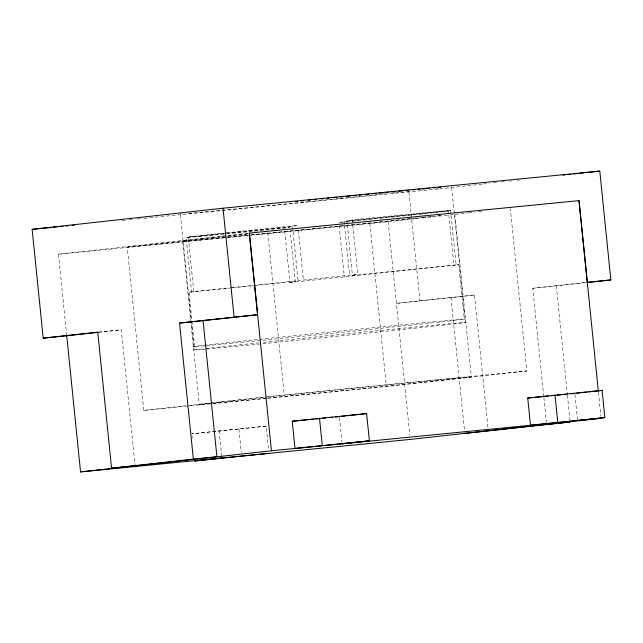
<?xml version="1.0" encoding="UTF-8"?>
<svg xmlns="http://www.w3.org/2000/svg" width="643" height="643" viewBox="0 0 643 643"><rect width="100%" height="100%" fill="white"/><g stroke="black" fill="none" stroke-linecap="round" stroke-linejoin="round"><path stroke-width="0.48" stroke-dasharray="3.21 2.41" d="M226.987 233.12L292.557 226.481L297.846 225.396L278.073 227.421A135.657 0.707 -5.8 0 0 225.227 232.951M448.436 210.976L344.126 221.546L338.829 222.631L358.609 220.605A135.657 0.707 -5.8 0 0 437.899 212.198L448.436 210.976L448.734 213.942M347.204 223.941L346.907 220.975L352.227 219.882L380.953 217.021A135.657 0.707 -5.8 0 1 447.158 210.711L450.59 210.47L456.12 264.892L458.716 264.707L464.246 319.121M284.753 231.11L289.977 282.558L295.306 281.465L290.178 231.006M230.532 287.743L357.757 274.296L352.227 219.882M289.977 282.558L458.716 264.707M347.308 224.929L352.428 275.389L357.757 274.296M194.548 346.577L189.018 292.155L229.535 287.839M193.776 291.464L188.246 237.042L198.783 235.82A135.657 0.707 -5.8 0 1 224.319 233.047M144.08 218.315L438.743 188.921M439.74 188.809L482.491 184.075M483.48 183.97L489.444 183.311M493.422 182.869L497.401 182.427M501.379 181.985L504.361 181.656M509.328 181.109L511.314 180.884M517.285 180.225L519.271 180.008M66.751 335.855L58.465 254.226L249.331 233.096M266.596 398.314L143.815 410.403L127.234 247.145L223.844 236.447M227.831 236.005L248.745 233.69M251.011 234.952L369.797 223.25L418.601 217.848M419.598 217.736L426.574 216.964M427.571 216.852L433.543 216.193M438.526 215.646L440.519 215.421M58.449 254.226L388.139 221.755L467.67 212.946M468.651 212.841L474.63 212.174M478.593 211.74L481.583 211.402M98.483 332.343L121.286 329.819L135.006 464.881M474.51 295.024L396.426 303.383L474.51 295.024L488.23 430.079M543.761 396.53L532.766 288.289L586.312 282.357M532.766 288.289L586.062 282.671M143.815 410.403L266.331 396.844M267.327 396.731L526.818 370.963L510.341 208.702M267.592 398.21L386.387 386.507L526.818 370.963M266.218 426.14L191.847 433.8L266.218 426.14L268.686 450.43M340.316 198.446L346.971 197.763M347.919 197.666L373.149 195.062M188.246 237.042L225.998 233.224M346.907 220.975L450.59 210.47M231.496 287.935L191.614 291.97L186.084 237.548L225.966 233.513M226.963 233.409L289.776 227.051L284.455 228.144L255.729 231.006A135.657 0.707 -5.8 0 1 189.524 237.307L186.084 237.548M352.428 275.389L456.12 264.892M232.493 287.831L295.306 281.465M122.098 220.477L125.096 220.179M129.09 219.785L133.093 219.392M137.088 218.998L143.084 218.411M127.234 247.145L250.014 235.049M98.725 332.045L121.286 329.819M182.114 213.942L182.708 213.886M188.311 213.412L192.98 213.018A136.75 0.715 -5.8 0 0 307.78 201.765M204.932 349.221L195.938 349.993A136.75 0.715 -5.8 0 1 204.747 348.683M189.018 292.155L191.614 291.97M598.472 392.343L600.908 416.302M574.922 394.376L577.591 420.618M556.316 285.966L567.311 394.215M567.407 395.204L570.132 422.017M543.865 397.527L546.381 422.355M454.778 213.605L471.359 376.87A136.75 0.715 -5.8 0 1 268.067 398.138M451.667 187.491L465.387 322.553M448.838 214.931L453.966 265.398M450.968 297.347L464.68 432.401M408.924 192.225L419.975 301.061M388.139 221.755L409.832 435.44M369.797 223.25L386.387 386.507M344.126 221.546L344.431 224.511M344.527 225.5L349.655 275.96M339.134 225.597L344.359 277.045M339.44 417.58L341.915 441.87M298.352 230.339L303.375 279.809M292.557 226.481L298.079 280.895M267.777 232.597L284.254 394.858M238.947 429.154L241.318 452.479M219.118 430.778L221.787 457.012M180.474 214.923L194.194 349.977M182.668 241.246L199.258 404.503M192.048 435.737L192.249 437.682M438.397 188.094A136.75 0.715 -5.8 0 1 436.501 188.303M424.372 189.637A136.75 0.715 -5.8 0 1 420.683 190.039M409.478 191.236A136.75 0.715 -5.8 0 1 396.562 192.611M395.598 192.707A136.75 0.715 -5.8 0 1 389.69 193.334M385.631 193.76A136.75 0.715 -5.8 0 1 382.537 194.082M378.357 194.516A136.75 0.715 -5.8 0 1 374.13 194.958M339.351 198.55A136.75 0.715 -5.8 0 1 308.761 201.669M180.378 213.926A136.75 0.715 -5.8 0 1 181.39 213.781M206.797 349.069A136.75 0.715 -5.8 0 0 354.14 334.497L387.954 331.008A136.75 0.715 -5.8 0 0 463.643 322.537L452.785 323.461A136.75 0.715 -5.8 0 0 305.449 338.025L271.635 341.521A136.75 0.715 -5.8 0 0 262.191 342.51M205.591 348.586A136.75 0.715 -5.8 0 1 261.162 342.615M440.085 215.421A136.75 0.715 -5.8 0 1 437.706 215.686M433.109 216.201A136.75 0.715 -5.8 0 1 430.4 216.49M425.562 217.021A136.75 0.715 -5.8 0 1 422.467 217.35M418.159 217.816A136.75 0.715 -5.8 0 1 411.295 218.548M410.395 218.644A136.75 0.715 -5.8 0 1 250.553 234.976M248.463 235.177A136.75 0.715 -5.8 0 1 225.91 237.38M225.018 237.468A136.75 0.715 -5.8 0 1 226.151 236.302M227.051 236.206A136.75 0.715 -5.8 0 1 248.745 233.915M266.089 398.339A136.75 0.715 -5.8 0 1 267.818 396.916A136.75 0.715 -5.8 0 1 471.359 376.862M260.431 340.469A135.657 0.707 -5.8 0 1 263.051 338.965A135.657 0.707 -5.8 0 1 464.359 319.145A135.657 0.707 -5.8 0 1 261.484 340.364"/><path stroke-width="0.96" d="M98.483 332.343L43.202 338.178L32.15 229.342L223.025 208.203L599.798 171.094L610.85 279.93L587.051 282.566M563.011 175.161L564.996 174.944M567.986 174.615L570.968 174.285M573.95 173.956L577.92 173.514M579.914 173.288L583.892 172.854M585.877 172.629L599.798 171.094M43.202 338.178L97.744 332.142L111.561 468.192L135.11 465.87M111.561 468.192L193.366 459.134L179.542 323.083L257.626 314.724L249.331 233.096L579.013 200.624L587.3 282.253L610.85 279.93M179.542 323.083L257.626 314.724M369.379 440.801L295.008 448.452L292.252 421.245L366.614 413.586L369.379 440.801L342.108 443.815M341.296 416.391L345.187 415.957M347.14 415.74L366.614 413.586M604.862 417.596L530.491 425.256L527.734 398.049L602.097 390.389L604.862 417.596L577.591 420.618M576.779 393.194L580.669 392.76M582.622 392.543L586.512 392.117M588.458 391.9L602.097 390.389M80.56 471.906L271.434 450.775L601.109 418.304L410.234 439.434L80.56 471.906L66.663 335.107M221.883 457.985L194.612 461.007L268.975 453.347M32.15 229.342L51.135 227.469M53.136 227.268L57.139 226.875M59.132 226.682L63.135 226.288M66.133 225.99L68.126 225.797M72.129 225.404L74.122 225.203M292.252 421.245L313.832 419.115M315.793 418.923L319.724 418.537M322.665 418.247L325.607 417.958M328.549 417.669L332.479 417.283M335.421 416.994L339.343 416.608M527.734 398.049L548.334 396.016M551.276 395.726L554.226 395.437M557.168 395.148L561.09 394.762M564.032 394.472L566.981 394.183M570.904 393.797L573.845 393.508M193.366 459.134L216.908 456.811L203.092 320.761M546.59 424.34L570.132 422.017L464.785 433.39M438.968 187.41L440.833 187.258M578.997 200.624L598.368 391.338M554.997 395.027L557.762 422.242M319.515 418.223L322.28 445.438M249.323 233.096L271.434 450.775M223.025 208.203L234.076 317.047M295.499 201.581A136.75 0.715 -5.8 0 1 297.452 201.38M301.382 200.978A136.75 0.715 -5.8 0 1 303.359 200.777M308.31 200.27A136.75 0.715 -5.8 0 1 310.304 200.069M314.274 199.668A136.75 0.715 -5.8 0 1 316.26 199.467M321.211 198.96A136.75 0.715 -5.8 0 1 323.18 198.767M327.102 198.365A136.75 0.715 -5.8 0 1 329.112 198.165M333.138 197.755A136.75 0.715 -5.8 0 1 337.165 197.353M340.187 197.047A136.75 0.715 -5.8 0 1 343.201 196.742M346.199 196.445A136.75 0.715 -5.8 0 1 350.178 196.043M353.136 195.745A136.75 0.715 -5.8 0 1 356.061 195.456M358.955 195.167A136.75 0.715 -5.8 0 1 361.816 194.877M365.955 194.467A136.75 0.715 -5.8 0 1 369.034 194.162M372.104 193.856A136.75 0.715 -5.8 0 1 376.147 193.455M379.137 193.165A136.75 0.715 -5.8 0 1 383.067 192.771M385.961 192.49A136.75 0.715 -5.8 0 1 388.798 192.209M391.587 191.935A136.75 0.715 -5.8 0 1 395.541 191.55M398.708 191.236A136.75 0.715 -5.8 0 1 401.819 190.939M405.862 190.545A136.75 0.715 -5.8 0 1 408.811 190.256M412.613 189.894A136.75 0.715 -5.8 0 1 415.362 189.629M418.014 189.372A136.75 0.715 -5.8 0 1 419.718 189.211M425.232 188.688A136.75 0.715 -5.8 0 1 429.339 188.303M433.141 187.949A136.75 0.715 -5.8 0 1 434.917 187.78"/></g></svg>
